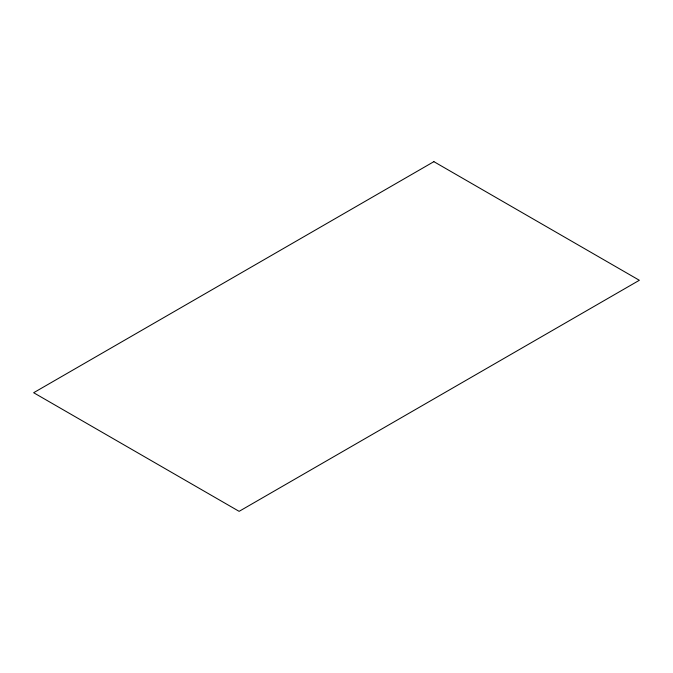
<?xml version="1.0" encoding="UTF-8"?>
<svg xmlns="http://www.w3.org/2000/svg" width="673" height="673" viewBox="0 0 673 673"><rect width="100%" height="100%" fill="white"/><g stroke="black" fill="none" stroke-linecap="round" stroke-linejoin="round"><path stroke-width="1.01" d="M433.883 161.655L33.65 392.721L239.117 511.345L639.35 280.279L433.883 161.655"/></g></svg>
